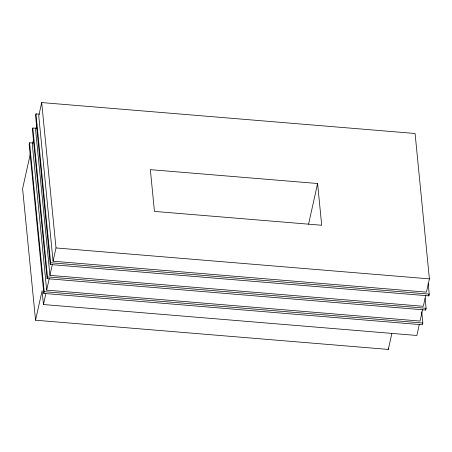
<?xml version="1.0" encoding="UTF-8"?>
<svg xmlns="http://www.w3.org/2000/svg" width="452" height="452" viewBox="0 0 452 452"><rect width="100%" height="100%" fill="white"/><g stroke="black" fill="none" stroke-linecap="round" stroke-linejoin="round"><path stroke-width="0.68" d="M33.075 143.069L29.555 142.781L29.165 144.538L43.827 293.427L422.445 324.785L422.835 323.027L421.727 311.79M36.346 128.306L32.826 128.012L32.437 129.775L47.098 278.664L425.716 310.021L426.106 308.264L425.14 298.433M39.482 114.158L35.968 113.864L35.578 115.622L50.24 264.516L428.852 295.874L429.242 294.116L428.208 283.579M30.442 153.313L22.6 188.693L35.55 320.214L388.324 349.43L391.822 333.638M33.708 138.589L32.341 144.753L46.658 290.127L420.049 321.056L422.626 309.417M36.838 124.481L35.612 129.99L49.929 275.364L423.321 306.292L425.761 295.275M41.691 102.57L38.753 115.836L53.065 261.216L426.456 292.145L429.4 278.873L415.083 133.493L41.691 102.57L56.008 247.945L53.065 261.216M35.55 320.214L42.098 290.687L43.46 304.541L416.851 335.469L419.366 324.146M43.827 293.427L44.217 291.67L29.555 142.781M47.098 278.664L47.488 276.906L32.826 128.012M50.24 264.516L50.63 262.753L35.968 113.864M43.46 304.541L45.827 293.885M46.658 290.127L49.24 278.494M49.929 275.364L52.37 264.352M308.58 224.152L317.592 183.506L150.346 169.653L154.454 211.406L321.7 225.254L317.592 183.506M56.008 247.945L429.4 278.873M50.63 262.753L429.242 294.116M47.488 276.906L426.106 308.264M44.217 291.67L422.835 323.027M428.716 294.467L428.852 295.874M425.581 308.614L425.716 310.021M388.183 348.034L388.324 349.43"/></g></svg>
